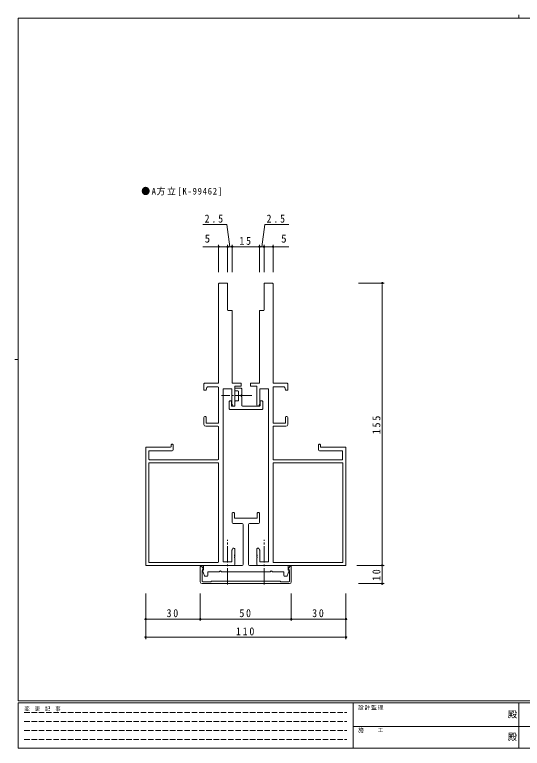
# Model space of a CAD drawing. Units: millimetres on the paper. Extents: x -297 to 270, y -210 to 193.
# Drawn here: x -297 to -18.1, y -210 to 193 of the extents above; entities that cross this region are included whole.
import ezdxf
from ezdxf.enums import TextEntityAlignment as Align

# ---------------------------------------------------------------- set-up
doc = ezdxf.new("R2010")
doc.units = ezdxf.units.MM
doc.linetypes.add('CHAIN2', pattern=[12, 9, -1, 1, -1])
doc.linetypes.add('DASHED3', pattern=[4, 3, -1])
for name, color, linetype, lineweight in [('0-1_YKK_ZWAK', 7, 'Continuous', 9), ('0-3_YKK_11', 7, 'Continuous', 9), ('0-4_YKK_D', 6, 'Continuous', 9), ('0-6_YKK_12', 2, 'CHAIN2', 9)]:
    doc.layers.add(name, color=color, linetype=linetype, lineweight=lineweight)
doc.layers.add('0-2_USER1', color=7, linetype='Continuous')
doc.styles.add('ＭＳ ゴシック', font='')
doc.styles.get('ＭＳ ゴシック').set_extended_font_data('MS Gothic')

msp = doc.modelspace()

# ---------------------------------------------------------------- linework, layer by layer
at = {"layer": '0-1_YKK_ZWAK'}
for p, q in [((-295, -184), (-295, 191)), ((255, 191), (-295, 191)), ((-19.99, 193), (-19.99, 191)), ((-297, 3.5), (-295, 3.5)), ((255, -184), (-295, -184)), ((-295, -210), (-295, -185)), ((228, -185), (-295, -185)), ((-111, -185), (-111, -210)), ((-20, -185), (-20, -210)), ((-111, -197.999), (-19, -197.999)), ((-19, -197.999), (73, -197.999)), ((-295, -210), (228, -210))]:
    msp.add_line(p, q, dxfattribs=at)
at = {"layer": '0-1_YKK_ZWAK', "linetype": 'DASHED3'}
for p, q in [((-291.715, -190.366), (-114.435, -190.366)), ((-291.715, -195.315), (-114.435, -195.315)), ((-291.715, -200.264), (-114.435, -200.264)), ((-291.715, -205.213), (-114.435, -205.213))]:
    msp.add_line(p, q, dxfattribs=at)
at = {"layer": '0-3_YKK_11'}
for p, q in [((-185, -9.2), (-185, 45.2)), ((-184.7, 45.5), (-180.3, 45.5)), ((-180, 45.2), (-180, 30.8)), ((-160, 45.2), (-160, 30.8)), ((-155.3, 45.5), (-159.7, 45.5)), ((-155, -9.2), (-155, 45.2)), ((-179.7, 30.5), (-177.8, 30.5)), ((-177.5, 30.2), (-177.5, -9.2)), ((-162.5, 30.2), (-162.5, -9.2)), ((-160.3, 30.5), (-162.2, 30.5)), ((-193, -13), (-193, -9.7)), ((-192.8, -9.5), (-185.3, -9.5)), ((-191.377, -11.722), (-191.74, -13.078)), ((-185.3, -11.5), (-191.087, -11.5)), ((-185, -31.17), (-185, -11.8)), ((-177.2, -9.5), (-172.8, -9.5)), ((-176, -11.3), (-176, -21.5)), ((-172.8, -11), (-175.7, -11)), ((-172.5, -9.8), (-172.5, -10.7)), ((-167.5, -9.8), (-167.5, -10.7)), ((-162.8, -9.5), (-167.2, -9.5)), ((-167.2, -11), (-164.3, -11)), ((-164, -11.3), (-164, -21.5)), ((-155, -31.17), (-155, -11.8)), ((-147.2, -9.5), (-154.7, -9.5)), ((-154.7, -11.5), (-148.912, -11.5)), ((-148.623, -11.722), (-148.259, -13.078)), ((-147, -13), (-147, -9.7)), ((-192.03, -13.3), (-192.7, -13.3)), ((-182.5, -12.8), (-182.5, -107.2)), ((-177.93, -12.5), (-182.2, -12.5)), ((-177.63, -20.828), (-177.63, -12.8)), ((-176.001, -12.499), (-176.001, -13.4)), ((-172.498, -12.2), (-175.701, -12.199)), ((-175.701, -13.7), (-174.301, -13.7)), ((-174.001, -14), (-174.001, -18.9)), ((-172.198, -15.461), (-172.198, -12.5)), ((-162.37, -20.828), (-162.37, -12.8)), ((-162.07, -12.5), (-157.8, -12.5)), ((-157.5, -12.8), (-157.5, -107.2)), ((-147.97, -13.3), (-147.3, -13.3)), ((-179.1, -19.5), (-179.1, -23.5)), ((-178.2, -19.2), (-178.8, -19.2)), ((-177.9, -21.7), (-177.9, -19.5)), ((-176, -19.5), (-176, -21.7)), ((-174.301, -19.2), (-175.7, -19.2)), ((-172.198, -21.701), (-172.198, -16.944)), ((-162.201, -19.502), (-162.201, -21.702)), ((-161.001, -19.202), (-161.901, -19.202)), ((-160.702, -23.503), (-160.701, -19.502)), ((-178.8, -23.8), (-161.002, -23.802)), ((-176.3, -22), (-177.6, -22)), ((-177.086, -21.85), (-177.59, -20.978)), ((-176.5, -22), (-176.827, -22)), ((-162.501, -22.002), (-171.898, -22.001)), ((-163.5, -22), (-163.173, -22)), ((-162.913, -21.85), (-162.41, -20.978)), ((-192.5, -27.8), (-192.1, -27.8)), ((-191.8, -28.1), (-191.8, -31.17)), ((-148.2, -28.1), (-148.2, -31.17)), ((-147.5, -27.8), (-147.9, -27.8)), ((-193, -32.1), (-193, -28.3)), ((-191.5, -31.47), (-185.3, -31.47)), ((-148.5, -31.47), (-154.7, -31.47)), ((-147, -32.1), (-147, -28.3)), ((-185.3, -33.1), (-192, -33.1)), ((-185, -51.2), (-185, -33.4)), ((-155, -51.2), (-155, -33.4)), ((-154.7, -33.1), (-148, -33.1)), ((-211, -44.2), (-211, -43.3)), ((-210.7, -43), (-210.3, -43)), ((-210, -43.3), (-210, -46)), ((-130, -43.3), (-130, -46)), ((-129.3, -43), (-129.7, -43)), ((-129, -44.2), (-129, -43.3)), ((-225, -109.2), (-225, -44.8)), ((-224.7, -44.5), (-211.3, -44.5)), ((-223.2, -46.8), (-223.2, -51.2)), ((-210.5, -46.5), (-222.9, -46.5)), ((-129.5, -46.5), (-117.1, -46.5)), ((-115.3, -44.5), (-128.7, -44.5)), ((-116.8, -46.8), (-116.8, -51.2)), ((-115, -109.2), (-115, -44.8)), ((-222.9, -51.5), (-185.3, -51.5)), ((-117.1, -51.5), (-154.7, -51.5)), ((-223.37, -107.57), (-223.37, -53.43)), ((-223.07, -53.13), (-185.3, -53.13)), ((-185, -53.43), (-185, -107.57)), ((-155, -53.43), (-155, -107.57)), ((-116.93, -53.13), (-154.7, -53.13)), ((-116.63, -107.57), (-116.63, -53.43)), ((-176.6, -80.5), (-177.2, -80.5)), ((-162.8, -80.5), (-163.4, -80.5)), ((-177.5, -80.8), (-177.5, -86)), ((-176.3, -83.2), (-176.3, -80.8)), ((-164, -83.5), (-176, -83.5)), ((-163.7, -80.8), (-163.7, -83.2)), ((-162.5, -86), (-162.5, -80.8)), ((-177, -86.5), (-172, -86.5)), ((-171.5, -87), (-171.5, -109)), ((-168.5, -109), (-168.5, -87)), ((-168, -86.5), (-163, -86.5)), ((-177.59, -101.022), (-177.086, -100.15)), ((-176.827, -100), (-176.5, -100)), ((-176, -100.5), (-176, -103.542)), ((-164, -100.5), (-164, -103.542)), ((-163.173, -100), (-163.5, -100)), ((-162.41, -101.022), (-162.913, -100.15)), ((-177.63, -107.2), (-177.63, -101.172)), ((-176, -104.458), (-176, -104.542)), ((-164, -104.458), (-164, -104.542)), ((-162.37, -107.2), (-162.37, -101.172)), ((-185.3, -107.87), (-223.07, -107.87)), ((-182.2, -107.5), (-177.93, -107.5)), ((-176, -105.458), (-176, -109)), ((-164, -105.458), (-164, -109)), ((-157.8, -107.5), (-162.07, -107.5)), ((-154.7, -107.87), (-116.93, -107.87)), ((-176.5, -109.5), (-224.7, -109.5)), ((-195, -110.3), (-195, -118.5)), ((-194.373, -110), (-194.7, -110)), ((-193.24, -111.662), (-194.113, -110.15)), ((-194, -118.2), (-194, -112.621)), ((-193.85, -112.361), (-193.35, -112.072)), ((-193.776, -112.314), (-192.688, -115.303)), ((-193.35, -111.687), (-193.6, -111.831)), ((-193.2, -109.8), (-193.2, -111.427)), ((-172, -109.5), (-192.9, -109.5)), ((-147.1, -109.5), (-168, -109.5)), ((-163.5, -109.5), (-115.3, -109.5)), ((-147.312, -115.303), (-146.224, -112.314)), ((-146.8, -111.427), (-146.8, -109.8)), ((-145.886, -110.15), (-146.76, -111.662)), ((-146.4, -111.831), (-146.65, -111.687)), ((-146.65, -112.072), (-146.15, -112.361)), ((-146, -112.621), (-146, -118.2)), ((-145.3, -110), (-145.627, -110)), ((-145, -118.5), (-145, -110.3)), ((-192.406, -115.5), (-191.4, -115.5)), ((-190.9, -115), (-190.9, -113.3)), ((-190.6, -113), (-184.671, -113)), ((-183.329, -113), (-156.671, -113)), ((-155.329, -113), (-149.4, -113)), ((-149.1, -113.3), (-149.1, -115)), ((-148.6, -115.5), (-147.594, -115.5)), ((-194, -119.5), (-189, -119.5)), ((-189.3, -118.5), (-193.7, -118.5)), ((-189.2, -118.5), (-189.3, -118.5)), ((-189, -119.5), (-170, -119.5)), ((-188.282, -118.1), (-188.8, -118.1)), ((-170, -118.1), (-188.282, -118.1)), ((-165, -118.1), (-170, -118.1)), ((-170, -119.5), (-165, -119.5)), ((-151.718, -118.1), (-165, -118.1)), ((-165, -119.5), (-151, -119.5)), ((-151.2, -118.1), (-151.718, -118.1)), ((-151, -119.5), (-146, -119.5)), ((-150.7, -118.5), (-150.8, -118.5)), ((-146.3, -118.5), (-150.7, -118.5))]:
    msp.add_line(p, q, dxfattribs=at)
for centre, radius, start, end in [((-184.7, 45.2), 0.3, 90, 180), ((-180.3, 45.2), 0.3, 0, 90), ((-159.7, 45.2), 0.3, 90, 180), ((-155.3, 45.2), 0.3, 0, 90), ((-179.7, 30.8), 0.3, 180, 270), ((-177.8, 30.2), 0.3, 0, 90), ((-162.2, 30.2), 0.3, 90, 180), ((-160.3, 30.8), 0.3, 270, 0), ((-192.8, -9.7), 0.2, 90, 180), ((-191.087, -11.8), 0.3, 90, 165), ((-185.3, -9.2), 0.3, 270, 0), ((-185.3, -11.8), 0.3, 0, 90), ((-177.2, -9.2), 0.3, 180, 270), ((-175.7, -11.3), 0.3, 90, 180), ((-172.8, -9.8), 0.3, 0, 90), ((-172.8, -10.7), 0.3, 270, 0), ((-167.2, -9.8), 0.3, 90, 180), ((-167.2, -10.7), 0.3, 180, 270), ((-164.3, -11.3), 0.3, 0, 90), ((-162.8, -9.2), 0.3, 270, 0), ((-154.7, -9.2), 0.3, 180, 270), ((-154.7, -11.8), 0.3, 90, 180), ((-148.912, -11.8), 0.3, 15, 90), ((-147.2, -9.7), 0.2, 0, 90), ((-192.7, -13), 0.3, 180, 270), ((-192.03, -13), 0.3, 270, 345), ((-182.2, -12.8), 0.3, 90, 180), ((-177.93, -12.8), 0.3, 0, 90), ((-175.701, -12.499), 0.3, 89.99365, 180.00554), ((-175.701, -13.4), 0.3, 180.00554, 270), ((-174.301, -14), 0.3, 0.00554, 90), ((-172.198, -16.202), 0.5, 112.07391, 247.93787), ((-172.499, -12.5), 0.3, 0.00462, 89.99365), ((-172.498, -15.461), 0.3, 292.07391, 0.00589), ((-162.07, -12.8), 0.3, 90, 180), ((-157.8, -12.8), 0.3, 0, 90), ((-147.97, -13), 0.3, 195, 270), ((-147.3, -13), 0.3, 270, 0), ((-178.8, -19.5), 0.3, 90.00243, 179.98906), ((-178.2, -19.5), 0.3, 359.98906, 90.00243), ((-175.7, -19.5), 0.3, 89.99405, 180.0042), ((-174.301, -18.9), 0.3, 269.99405, 0.00554), ((-172.498, -16.944), 0.3, 0.00589, 67.93787), ((-161.901, -19.502), 0.3, 89.99255, 179.99232), ((-161.001, -19.502), 0.3, 359.99232, 89.99255), ((-178.8, -23.5), 0.3, 179.98874, 269.99155), ((-177.6, -21.7), 0.3, 179.99013, 269.99631), ((-177.33, -20.828), 0.3, 180, 210), ((-176.827, -21.7), 0.3, 210, 270), ((-176.5, -21.5), 0.5, 270, 0), ((-176.3, -21.7), 0.3, 269.99405, 0.0042), ((-171.898, -21.701), 0.3, 180.00589, 269.99138), ((-163.5, -21.5), 0.5, 180, 270), ((-163.173, -21.7), 0.3, 270, 330), ((-162.501, -21.702), 0.3, 269.99255, 359.99232), ((-162.67, -20.828), 0.3, 330, 0), ((-161.002, -23.502), 0.3, 269.99255, 359.99232), ((-192.5, -28.3), 0.5, 90, 180), ((-192.1, -28.1), 0.3, 0, 90), ((-147.9, -28.1), 0.3, 90, 180), ((-147.5, -28.3), 0.5, 0, 90), ((-192, -32.1), 1, 180, 270), ((-191.5, -31.17), 0.3, 180, 270), ((-185.3, -31.17), 0.3, 270, 0), ((-154.7, -31.17), 0.3, 180, 270), ((-148.5, -31.17), 0.3, 270, 0), ((-148, -32.1), 1, 270, 0), ((-185.3, -33.4), 0.3, 0, 90), ((-154.7, -33.4), 0.3, 90, 180), ((-211.3, -44.2), 0.3, 270, 0), ((-210.7, -43.3), 0.3, 90, 180), ((-210.3, -43.3), 0.3, 0, 90), ((-129.7, -43.3), 0.3, 90, 180), ((-129.3, -43.3), 0.3, 0, 90), ((-128.7, -44.2), 0.3, 180, 270), ((-224.7, -44.8), 0.3, 90, 180), ((-222.9, -46.8), 0.3, 90, 180), ((-210.5, -46), 0.5, 270, 0), ((-129.5, -46), 0.5, 180, 270), ((-117.1, -46.8), 0.3, 0, 90), ((-115.3, -44.8), 0.3, 0, 90), ((-222.9, -51.2), 0.3, 180, 270), ((-185.3, -51.2), 0.3, 270, 0), ((-154.7, -51.2), 0.3, 180, 270), ((-117.1, -51.2), 0.3, 270, 0), ((-223.07, -53.43), 0.3, 90, 180), ((-185.3, -53.43), 0.3, 0, 90), ((-154.7, -53.43), 0.3, 90, 180), ((-116.93, -53.43), 0.3, 0, 90), ((-177.2, -80.8), 0.3, 90, 180), ((-176.6, -80.8), 0.3, 0, 90), ((-163.4, -80.8), 0.3, 90, 180), ((-162.8, -80.8), 0.3, 0, 90), ((-176, -83.2), 0.3, 180, 270), ((-164, -83.2), 0.3, 270, 0), ((-177, -86), 0.5, 180, 270), ((-172, -87), 0.5, 0, 90), ((-168, -87), 0.5, 90, 180), ((-163, -86), 0.5, 270, 0), ((-176.827, -100.3), 0.3, 90, 150), ((-176.5, -100.5), 0.5, 0, 90), ((-163.5, -100.5), 0.5, 90, 180), ((-163.173, -100.3), 0.3, 30, 90), ((-177.33, -101.172), 0.3, 150, 180), ((-176, -104), 0.3, 113.57817, 246.42181), ((-176, -105), 0.3, 113.57817, 246.42181), ((-176.2, -103.542), 0.2, 293.57817, 0), ((-176.2, -104.458), 0.2, 0, 66.42181), ((-176.2, -104.542), 0.2, 293.57817, 0), ((-163.8, -103.542), 0.2, 180, 246.42181), ((-163.8, -104.458), 0.2, 113.57817, 180), ((-163.8, -104.542), 0.2, 180, 246.42181), ((-164, -104), 0.3, 293.57817, 66.42181), ((-164, -105), 0.3, 293.57817, 66.42181), ((-162.67, -101.172), 0.3, 0, 30), ((-223.07, -107.57), 0.3, 180, 270), ((-185.3, -107.57), 0.3, 270, 0), ((-182.2, -107.2), 0.3, 180, 270), ((-177.93, -107.2), 0.3, 270, 0), ((-176.2, -105.458), 0.2, 0, 66.42181), ((-163.8, -105.458), 0.2, 113.57817, 180), ((-162.07, -107.2), 0.3, 180, 270), ((-157.8, -107.2), 0.3, 270, 0), ((-154.7, -107.57), 0.3, 180, 270), ((-116.93, -107.57), 0.3, 270, 0), ((-224.7, -109.2), 0.3, 180, 270), ((-194.7, -110.3), 0.3, 90, 180), ((-194.373, -110.3), 0.3, 29.99863, 90), ((-193.7, -112.621), 0.3, 119.99863, 180), ((-193.4, -112.177), 0.4, 119.99998, 200), ((-193.5, -111.427), 0.3, 300, 0), ((-193.5, -111.812), 0.3, 300.00008, 30.00261), ((-192.9, -109.8), 0.3, 90, 180), ((-184, -113), 0.5, 16.60155, 163.39844), ((-176.5, -109), 0.5, 270, 0), ((-172, -109), 0.5, 270, 0), ((-168, -109), 0.5, 180, 270), ((-163.5, -109), 0.5, 180, 270), ((-156, -113), 0.5, 16.60155, 163.39844), ((-147.1, -109.8), 0.3, 0, 90), ((-146.5, -111.427), 0.3, 180, 239.99998), ((-146.5, -111.812), 0.3, 149.99991, 239.99991), ((-146.6, -112.177), 0.4, 339.99998, 60), ((-146.3, -112.621), 0.3, 0, 59.99884), ((-145.627, -110.3), 0.3, 90, 149.99884), ((-145.3, -110.3), 0.3, 0, 90), ((-115.3, -109.2), 0.3, 270, 0), ((-192.406, -115.2), 0.3, 200, 270), ((-191.4, -115), 0.5, 270, 0), ((-190.6, -113.3), 0.3, 90, 180), ((-184.671, -112.8), 0.2, 270, 343.39844), ((-183.329, -112.8), 0.2, 196.60155, 270), ((-156.671, -112.8), 0.2, 270, 343.39844), ((-155.329, -112.8), 0.2, 196.60155, 270), ((-149.4, -113.3), 0.3, 0, 90), ((-148.6, -115), 0.5, 180, 270), ((-147.594, -115.2), 0.3, 270, 339.99998), ((-194, -118.5), 1, 180.00087, 270), ((-193.7, -118.2), 0.3, 180, 270), ((-189.2, -118.3), 0.2, 269.9978, 359.9978), ((-188.8, -118.3), 0.2, 90, 180), ((-151.2, -118.3), 0.2, 0, 90), ((-150.8, -118.3), 0.2, 180, 270), ((-146.3, -118.2), 0.3, 270, 0), ((-146, -118.5), 1, 270, 0)]:
    msp.add_arc(centre, radius, start, end, dxfattribs=at)
at = {"layer": '0-4_YKK_D'}
for p, q in [((-180.4, 77.711), (-193.6, 77.711)), ((-178.75, 65.5), (-180.4, 77.711)), ((-161.25, 65.5), (-159.6, 77.711)), ((-159.6, 77.711), (-146.4, 77.711)), ((-186.7, 65.5), (-193.6, 65.5)), ((-185.85, 65.5), (-186.7, 65.5)), ((-185, 51.5), (-185, 66.5)), ((-180, 65.5), (-185, 65.5)), ((-181.7, 65.5), (-183.4, 65.5)), ((-180.85, 65.5), (-181.7, 65.5)), ((-180, 51.5), (-180, 66.5)), ((-180, 51.5), (-180, 66.5)), ((-177.5, 65.5), (-180, 65.5)), ((-177.5, 65.5), (-180, 65.5)), ((-179.15, 65.5), (-178.3, 65.5)), ((-178.3, 65.5), (-176.6, 65.5)), ((-177.5, 51.5), (-177.5, 66.5)), ((-177.5, 51.5), (-177.5, 66.5)), ((-176.65, 65.5), (-175.8, 65.5)), ((-176.65, 65.5), (-175.8, 65.5)), ((-175.8, 65.5), (-174.1, 65.5)), ((-164.2, 65.5), (-165.9, 65.5)), ((-163.35, 65.5), (-164.2, 65.5)), ((-161.7, 65.5), (-163.4, 65.5)), ((-162.5, 51.5), (-162.5, 66.5)), ((-162.5, 51.5), (-162.5, 66.5)), ((-162.5, 65.5), (-160, 65.5)), ((-162.5, 65.5), (-160, 65.5)), ((-160.85, 65.5), (-161.7, 65.5)), ((-160, 51.5), (-160, 66.5)), ((-160, 51.5), (-160, 66.5)), ((-160, 65.5), (-155, 65.5)), ((-159.15, 65.5), (-158.3, 65.5)), ((-158.3, 65.5), (-156.6, 65.5)), ((-155, 51.5), (-155, 66.5)), ((-154.15, 65.5), (-153.3, 65.5)), ((-153.3, 65.5), (-146.4, 65.5)), ((-108, 45.5), (-94, 45.5)), ((-95, 44.65), (-95, 43.8)), ((-109, -109.5), (-94, -109.5)), ((-109, -109.5), (-94, -109.5)), ((-108, -119.5), (-94, -119.5)), ((-95, -118.65), (-95, -117.8)), ((-225, -125), (-225, -150)), ((-225, -125), (-225, -140)), ((-195, -125), (-195, -140)), ((-195, -125), (-195, -140)), ((-145, -125), (-145, -140)), ((-145, -125), (-145, -140)), ((-115, -125), (-115, -150)), ((-115, -125), (-115, -140)), ((-224.15, -139), (-223.3, -139)), ((-145.85, -139), (-146.7, -139)), ((-115.85, -139), (-116.7, -139)), ((-224.15, -149), (-223.3, -149))]:
    msp.add_line(p, q, dxfattribs=at)
for points in [[(-163.35, 65.5), (-164.2, 65.5), (-175.8, 65.5)], [(-95, -108.65), (-95, -107.8), (-95, 43.8)], [(-95, -110.35), (-95, -111.2), (-95, -117.8)], [(-195.85, -139), (-196.7, -139), (-223.3, -139)], [(-194.15, -139), (-193.3, -139), (-146.7, -139)], [(-144.15, -139), (-143.3, -139), (-116.7, -139)], [(-115.85, -149), (-116.7, -149), (-223.3, -149)]]:
    msp.add_lwpolyline(points, dxfattribs=at)
for centre, start, end in [((-185, 65.5), 0, 180), ((-185, 65.5), 180, 0), ((-180, 65.5), 0, 180), ((-180, 65.5), 0, 180), ((-180, 65.5), 180, 0), ((-180, 65.5), 180, 0), ((-177.5, 65.5), 0, 180), ((-177.5, 65.5), 0, 180), ((-177.5, 65.5), 180, 0), ((-177.5, 65.5), 180, 0), ((-162.5, 65.5), 0, 180), ((-162.5, 65.5), 0, 180), ((-162.5, 65.5), 180, 0), ((-162.5, 65.5), 180, 0), ((-160, 65.5), 0, 180), ((-160, 65.5), 0, 180), ((-160, 65.5), 180, 0), ((-160, 65.5), 180, 0), ((-155, 65.5), 0, 180), ((-155, 65.5), 180, 0), ((-95, 45.5), 90, 270), ((-95, 45.5), 270, 90), ((-95, -109.5), 90, 270), ((-95, -109.5), 90, 270), ((-95, -109.5), 270, 90), ((-95, -109.5), 270, 90), ((-95, -119.5), 90, 270), ((-95, -119.5), 270, 90), ((-225, -139), 0, 180), ((-225, -139), 180, 0), ((-195, -139), 0, 180), ((-195, -139), 0, 180), ((-195, -139), 180, 0), ((-195, -139), 180, 0), ((-145, -139), 0, 180), ((-145, -139), 0, 180), ((-145, -139), 180, 0), ((-145, -139), 180, 0), ((-115, -139), 0, 180), ((-115, -139), 180, 0), ((-225, -149), 0, 180), ((-225, -149), 180, 0), ((-115, -149), 0, 180), ((-115, -149), 180, 0)]:
    msp.add_arc(centre, 0.425, start, end, dxfattribs=at)
at = {"layer": '0-6_YKK_12'}
for p, q in [((-166.719, -16.202), (-183.35, -16.202)), ((-180, -119.996), (-180, -95.496)), ((-160, -119.996), (-160, -95.496))]:
    msp.add_line(p, q, dxfattribs=at)

# ---------------------------------------------------------------- texts
at = {"layer": '0-1_YKK_ZWAK', "color": 3, "style": 'ＭＳ ゴシック'}
for p in [(-26.058, -194.254), (-26.058, -206.627)]:
    msp.add_text('殿', height=3.666, dxfattribs=at).set_placement(p, align=Align.BOTTOM_LEFT)
at = {"layer": '0-1_YKK_ZWAK', "char_height": 2.199, "attachment_point": 7, "style": 'ＭＳ ゴシック'}
for s, insert in [('\\T1.22;\\W0.95;変\\~更\\~記\\~事', (-291.633, -189.605)), ('\\T1.17;設計監理', (-108.308, -188.952)), ('\\T1.17;施\u3000\u3000工', (-108.308, -201.324))]:
    msp.add_mtext(s, dxfattribs=dict(at, insert=insert))
at = {"layer": '0-2_USER1', "color": 3, "insert": (-227.456, 93.352), "char_height": 3.666, "attachment_point": 7, "style": 'ＭＳ ゴシック'}
msp.add_mtext('\\T1.17;\\W0.95;●A方立[K-99462]', dxfattribs=at)
at = {"layer": '0-4_YKK_D', "color": 3, "style": 'ＭＳ ゴシック'}
for p in [(-192.6, 66.5), (-150.6, 66.5)]:
    msp.add_text('5', height=4.399, dxfattribs=at).set_placement(p, align=Align.BOTTOM_LEFT)
at = {"layer": '0-4_YKK_D', "color": 3, "char_height": 4.399, "attachment_point": 7, "style": 'ＭＳ ゴシック'}
for s, insert in [('\\T1.38;\\W0.9;2.5', (-192.6, 78.711)), ('\\T1.38;\\W0.9;2.5', (-158.6, 78.711)), ('\\T1.36;\\W0.9;15', (-173.52, 66.5)), ('\\T1.36;\\W0.9;30', (-213.52, -138)), ('\\T1.36;\\W0.9;50', (-173.52, -138)), ('\\T1.36;\\W0.9;30', (-133.52, -138)), ('\\T1.38;\\W0.9;110', (-175.44, -148))]:
    msp.add_mtext(s, dxfattribs=dict(at, insert=insert))
at = {"layer": '0-4_YKK_D', "color": 3, "char_height": 4.399, "attachment_point": 7, "rotation": 90, "style": 'ＭＳ ゴシック'}
for s, insert in [('\\T1.38;\\W0.9;155', (-96, -37.44)), ('\\T1.36;\\W0.9;10', (-96, -118.02))]:
    msp.add_mtext(s, dxfattribs=dict(at, insert=insert))

doc.saveas('drawing.dxf')
